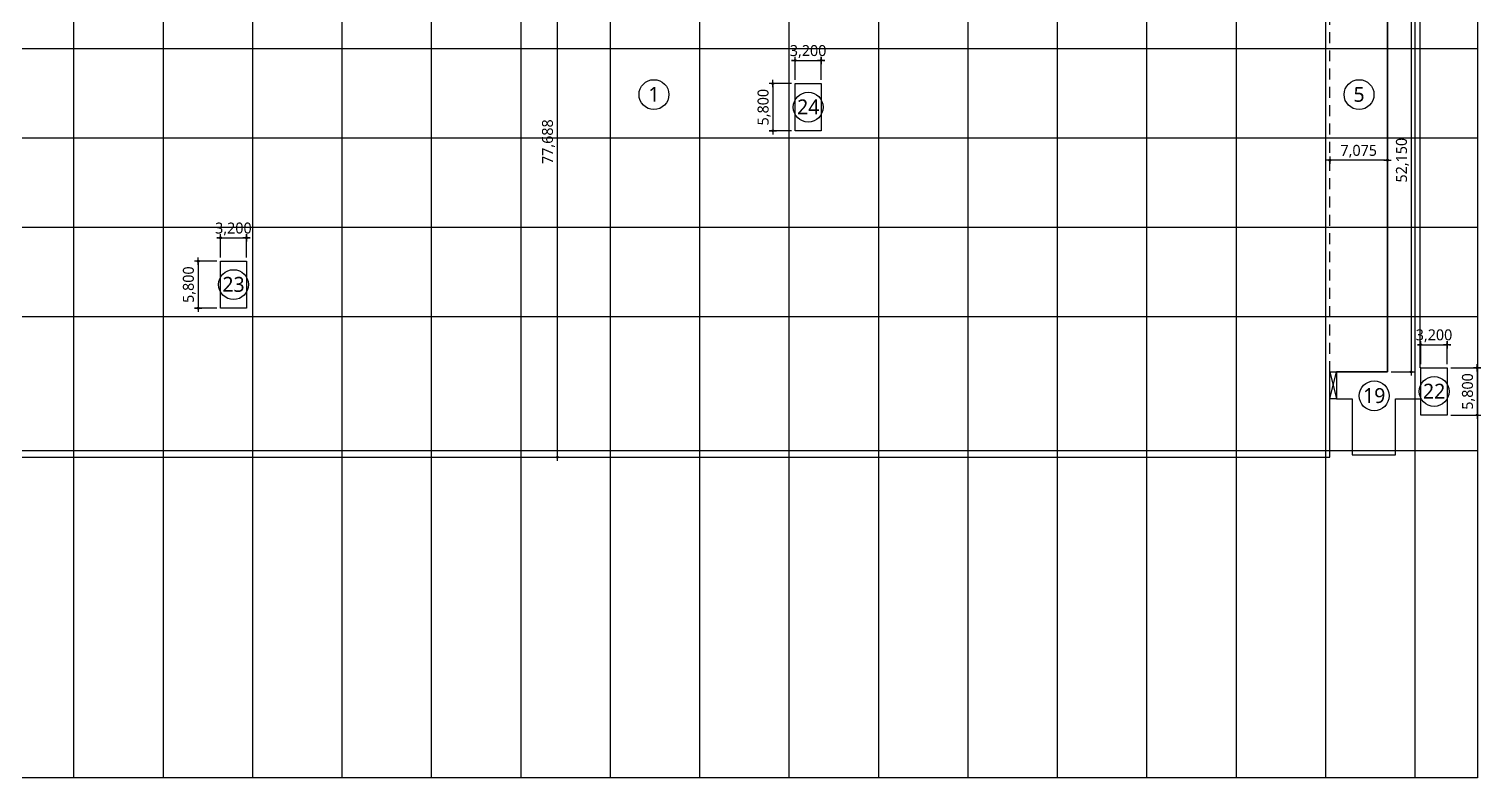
# Model space of a CAD drawing. Header units: millimetres. Extents: x 6000 to 1943854, y 3300 to 446500.
# Drawn here: x 1412926 to 1591542, y 202146 to 294358 of the extents above; entities that cross this region are included whole.
import ezdxf
from ezdxf.enums import TextEntityAlignment as Align

# ---------------------------------------------------------------- set-up
doc = ezdxf.new("R2010")
doc.units = ezdxf.units.MM
for name, pattern in [('-HID', [2.5, 1.5, -1]), ('CEN', [62, 60, -1, 0, -1]), ('HID', [2.5, 1.5, -1])]:
    doc.linetypes.add(name, pattern=pattern)
doc.layers.get('DEFPOINTS').update_dxf_attribs({"color": 171})
for name, color, linetype in [('AREA 99 - 건축면적', 60, 'Continuous'), ('AREA-빼는 면적', 7, 'Continuous'), ('AREABOUNDARY_H', 4, 'HID'), ('AREALINE', 1, 'Continuous'), ('AREATEXT', 7, 'Continuous'), ('CEN(ST)', 12, 'CEN'), ('dim0', 7, 'Continuous')]:
    doc.layers.add(name, color=color, linetype=linetype)
doc.styles.add('나눔고딕 Se', font='NanumGothic.ttf')
doc.styles.add('나눔바른고딕', font='NanumBarunGothic.ttf')
doc.dimstyles.new('A1-100', dxfattribs={"dimtxt": 3, "dimasz": 1, "dimexe": 2, "dimexo": 2, "dimgap": 1, "dimtad": 1, "dimdec": 0, "dimzin": 12, "dimdsep": 46, "dimlunit": 6, "dimtxsty": '나눔고딕 Se', "dimblk1": 'DIMDOT', "dimblk2": 'DIMDOT', "dimsah": 1, "dimcen": -1, "dimdle": 2, "dimclrd": 256, "dimclre": 256, "dimclrt": 3, "dimadec": 0, "dimazin": 0, "dimtfac": 1, "dimtdec": 0, "dimtix": 1, "dimtmove": 2, "dimatfit": 3, "dimldrblk": 'DIMDOT', "dimfxl": 1, "dimtvp": 1, "dimtolj": 1, "dimtzin": 12, "dimlwd": -1, "dimlwe": -1, "dimarcsym": 0})

# ---------------------------------------------------------------- blocks, each defined once
blk = doc.blocks.new('A$C1fae6940')
at = {"layer": 'CEN(ST)', "ltscale": 0.5}
for points in [[(1095315.5, 587381.8), (1095315.5, 405238.9)], [(1106315.5, 587381.8), (1106315.5, 405238.9)], [(1117315.5, 587381.8), (1117315.5, 405238.9)], [(1128315.5, 587381.8), (1128315.5, 405238.9)], [(1139315.5, 587381.8), (1139315.5, 405238.9)], [(1150315.5, 587381.8), (1150315.5, 405238.9)], [(1161315.5, 587381.8), (1161315.5, 405238.9)], [(1172315.5, 587381.8), (1172315.5, 405238.9)], [(1183315.5, 587381.8), (1183315.5, 405238.9)], [(1194315.5, 587381.8), (1194315.5, 405238.9)], [(1205315.5, 587381.8), (1205315.5, 405238.9)], [(1216315.5, 587381.8), (1216315.5, 405238.9)], [(1227315.5, 587381.8), (1227315.5, 405238.9)], [(1238315.5, 587381.8), (1238315.5, 405238.9)], [(1249315.5, 587381.8), (1249315.5, 405238.9)], [(1260315.5, 587381.8), (1260315.5, 405238.9)], [(1268025.4, 495026.4), (1029097.9, 495026.4)], [(1268025.4, 484026.4), (1029097.9, 484026.4)], [(1268025.4, 473026.4), (1029097.9, 473026.4)], [(1268025.4, 462026.4), (1029097.9, 462026.4)], [(1268025.4, 445526.4), (1029097.9, 445526.4)]]:
    blk.add_lwpolyline(points, dxfattribs=at)
at = {"layer": 'DEFPOINTS'}
blk.add_lwpolyline([(1268025.4, 405238.9), (1029097.9, 405238.9), (1029097.9, 587381.8), (1268025.4, 587381.8)], close=True, dxfattribs=at)
blk = doc.blocks.new('dmlgmkfhgfhhjjkjk')
at = {"layer": 'AREA 99 - 건축면적', "color": 2}
blk.add_lwpolyline([(1580040, 304284), (1580040, 252134), (1573765, 252134), (1573765, 248834), (1575715, 248834), (1575715, 241934), (1581015, 241934), (1581015, 248834), (1584165, 248834), (1584165, 252634), (1584052, 252634), (1584052, 331184)], dxfattribs=at)
for points in [[(1444365, 320471), (1444365, 320584), (1441165, 320584), (1441165, 320471), (1419115, 320471), (1419115, 319334), (1406777, 319334), (1406777, 241646), (1572965, 241646), (1572965, 252134), (1580040, 252134), (1580040, 304284), (1574290, 304284), (1574290, 310884), (1580040, 310884), (1580040, 319334), (1571715, 319334), (1571715, 320471)], [(1507165, 287634), (1510365, 287634), (1510365, 281834), (1507165, 281834)], [(1439665, 259984), (1436465, 259984), (1436465, 265784), (1439665, 265784)], [(1587365, 246834), (1584165, 246834), (1584165, 252634), (1587365, 252634)]]:
    blk.add_lwpolyline(points, close=True, dxfattribs=at)
blk = doc.blocks.new('DIMDOT')
at = {"linetype": 'Continuous'}
for p, q in [((-2, 0), (2, 0)), ((0, -2), (0, 2))]:
    blk.add_line(p, q, dxfattribs=at)
for radius in [0.5, 0.25]:
    blk.add_circle((0, 0), radius, dxfattribs=at)
blk = doc.blocks.new('*D43')
at = {"layer": 'DEFPOINTS', "color": 0, "transparency": 16777216}
for p in [(1439665, 268644), (1436465, 265784), (1439665, 265784)]:
    blk.add_point(p, dxfattribs=at)
at = {"layer": 'dim0', "transparency": 16777216}
for p, q in [((1436240, 268644), (1436015, 268644)), ((1436465, 266234), (1436465, 269094)), ((1436465, 268644), (1439665, 268644)), ((1439665, 266234), (1439665, 269094)), ((1439890, 268644), (1440115, 268644))]:
    blk.add_line(p, q, dxfattribs=at)
at = {"layer": 'dim0', "transparency": 16777216, "xscale": 225, "yscale": 225, "zscale": 225}
blk.add_blockref('DIMDOT', (1436465, 268644), dxfattribs=at)
at = {"layer": 'dim0', "transparency": 16777216, "xscale": 225, "yscale": 225, "zscale": 225, "rotation": 180}
blk.add_blockref('DIMDOT', (1439665, 268644), dxfattribs=at)
at = {"layer": 'dim0', "color": 3, "transparency": 16777216, "insert": (1438065, 269734), "char_height": 1350, "attachment_point": 5, "style": '나눔고딕 Se'}
blk.add_mtext('\\A1;3,200', dxfattribs=at)
blk = doc.blocks.new('*D44')
at = {"layer": 'DEFPOINTS', "color": 0, "transparency": 16777216}
for p in [(1436465, 265784), (1433738, 259984), (1436465, 259984)]:
    blk.add_point(p, dxfattribs=at)
at = {"layer": 'dim0', "transparency": 16777216}
for p, q in [((1436015, 265784), (1433288, 265784)), ((1433738, 265559), (1433738, 260209)), ((1436015, 259984), (1433288, 259984))]:
    blk.add_line(p, q, dxfattribs=at)
at = {"layer": 'dim0', "transparency": 16777216, "xscale": 225, "yscale": 225, "zscale": 225}
for p, rotation in [((1433738, 265784), 90), ((1433738, 259984), 270)]:
    blk.add_blockref('DIMDOT', p, dxfattribs=dict(at, rotation=rotation))
at = {"layer": 'dim0', "color": 3, "transparency": 16777216, "insert": (1432647, 262884), "char_height": 1350, "attachment_point": 5, "rotation": 90, "style": '나눔고딕 Se'}
blk.add_mtext('\\A1;5,800', dxfattribs=at)
blk = doc.blocks.new('*D46')
at = {"layer": 'DEFPOINTS', "color": 0, "transparency": 16777216}
for p in [(1477915, 319334), (1477915, 241646), (1477915, 241646)]:
    blk.add_point(p, dxfattribs=at)
at = {"layer": 'dim0', "transparency": 16777216}
blk.add_line((1477915, 319109), (1477915, 241871), dxfattribs=at)
at = {"layer": 'dim0', "transparency": 16777216, "xscale": 225, "yscale": 225, "zscale": 225}
for p, rotation in [((1477915, 319334), 90), ((1477915, 241646), 270)]:
    blk.add_blockref('DIMDOT', p, dxfattribs=dict(at, rotation=rotation))
at = {"layer": 'dim0', "color": 3, "transparency": 16777216, "insert": (1476825, 280490), "char_height": 1350, "attachment_point": 5, "rotation": 90, "style": '나눔고딕 Se'}
blk.add_mtext('\\A1;77,688', dxfattribs=at)
blk = doc.blocks.new('*D47')
at = {"layer": 'DEFPOINTS', "color": 0, "transparency": 16777216}
for p in [(1510365, 290494), (1507165, 287634), (1510365, 287634)]:
    blk.add_point(p, dxfattribs=at)
at = {"layer": 'dim0', "transparency": 16777216}
for p, q in [((1506940, 290494), (1506715, 290494)), ((1507165, 288084), (1507165, 290944)), ((1507165, 290494), (1510365, 290494)), ((1510365, 288084), (1510365, 290944)), ((1510590, 290494), (1510815, 290494))]:
    blk.add_line(p, q, dxfattribs=at)
at = {"layer": 'dim0', "transparency": 16777216, "xscale": 225, "yscale": 225, "zscale": 225}
blk.add_blockref('DIMDOT', (1507165, 290494), dxfattribs=at)
at = {"layer": 'dim0', "transparency": 16777216, "xscale": 225, "yscale": 225, "zscale": 225, "rotation": 180}
blk.add_blockref('DIMDOT', (1510365, 290494), dxfattribs=at)
at = {"layer": 'dim0', "color": 3, "transparency": 16777216, "insert": (1508765, 291584), "char_height": 1350, "attachment_point": 5, "style": '나눔고딕 Se'}
blk.add_mtext('\\A1;3,200', dxfattribs=at)
blk = doc.blocks.new('*D48')
at = {"layer": 'DEFPOINTS', "color": 0, "transparency": 16777216}
for p in [(1507165, 287634), (1504438, 281834), (1507165, 281834)]:
    blk.add_point(p, dxfattribs=at)
at = {"layer": 'dim0', "transparency": 16777216}
for p, q in [((1506715, 287634), (1503988, 287634)), ((1504438, 287409), (1504438, 282059)), ((1506715, 281834), (1503988, 281834))]:
    blk.add_line(p, q, dxfattribs=at)
at = {"layer": 'dim0', "transparency": 16777216, "xscale": 225, "yscale": 225, "zscale": 225}
for p, rotation in [((1504438, 287634), 90), ((1504438, 281834), 270)]:
    blk.add_blockref('DIMDOT', p, dxfattribs=dict(at, rotation=rotation))
at = {"layer": 'dim0', "color": 3, "transparency": 16777216, "insert": (1503347, 284734), "char_height": 1350, "attachment_point": 5, "rotation": 90, "style": '나눔고딕 Se'}
blk.add_mtext('\\A1;5,800', dxfattribs=at)
blk = doc.blocks.new('*D51')
at = {"layer": 'DEFPOINTS', "color": 0, "transparency": 16777216}
for p in [(1587365, 255494), (1584165, 252634), (1587365, 252634)]:
    blk.add_point(p, dxfattribs=at)
at = {"layer": 'dim0', "transparency": 16777216}
for p, q in [((1583940, 255494), (1583715, 255494)), ((1584165, 253084), (1584165, 255944)), ((1584165, 255494), (1587365, 255494)), ((1587365, 253084), (1587365, 255944)), ((1587590, 255494), (1587815, 255494))]:
    blk.add_line(p, q, dxfattribs=at)
at = {"layer": 'dim0', "transparency": 16777216, "xscale": 225, "yscale": 225, "zscale": 225}
blk.add_blockref('DIMDOT', (1584165, 255494), dxfattribs=at)
at = {"layer": 'dim0', "transparency": 16777216, "xscale": 225, "yscale": 225, "zscale": 225, "rotation": 180}
blk.add_blockref('DIMDOT', (1587365, 255494), dxfattribs=at)
at = {"layer": 'dim0', "color": 3, "transparency": 16777216, "insert": (1585765, 256584), "char_height": 1350, "attachment_point": 5, "style": '나눔고딕 Se'}
blk.add_mtext('\\A1;3,200', dxfattribs=at)
blk = doc.blocks.new('*D52')
at = {"layer": 'DEFPOINTS', "color": 0, "transparency": 16777216}
for p in [(1587365, 252634), (1587365, 246834), (1591092, 246834)]:
    blk.add_point(p, dxfattribs=at)
at = {"layer": 'dim0', "transparency": 16777216}
for p, q in [((1587815, 252634), (1591542, 252634)), ((1591092, 252409), (1591092, 247059)), ((1587815, 246834), (1591542, 246834))]:
    blk.add_line(p, q, dxfattribs=at)
at = {"layer": 'dim0', "transparency": 16777216, "xscale": 225, "yscale": 225, "zscale": 225}
for p, rotation in [((1591092, 252634), 90), ((1591092, 246834), 270)]:
    blk.add_blockref('DIMDOT', p, dxfattribs=dict(at, rotation=rotation))
at = {"layer": 'dim0', "color": 3, "transparency": 16777216, "insert": (1590001, 249734), "char_height": 1350, "attachment_point": 5, "rotation": 90, "style": '나눔고딕 Se'}
blk.add_mtext('\\A1;5,800', dxfattribs=at)
blk = doc.blocks.new('*D70')
at = {"layer": 'DEFPOINTS', "color": 0, "transparency": 16777216}
for p in [(1580040, 304284), (1580040, 252134), (1582969, 252134)]:
    blk.add_point(p, dxfattribs=at)
at = {"layer": 'dim0', "transparency": 16777216}
for p, q in [((1580490, 304284), (1583419, 304284)), ((1582969, 304059), (1582969, 252359)), ((1580490, 252134), (1583419, 252134))]:
    blk.add_line(p, q, dxfattribs=at)
at = {"layer": 'dim0', "transparency": 16777216, "xscale": 225, "yscale": 225, "zscale": 225}
for p, rotation in [((1582969, 304284), 90), ((1582969, 252134), 270)]:
    blk.add_blockref('DIMDOT', p, dxfattribs=dict(at, rotation=rotation))
at = {"layer": 'dim0', "color": 3, "transparency": 16777216, "insert": (1581879, 278209), "char_height": 1350, "attachment_point": 5, "rotation": 90, "style": '나눔고딕 Se'}
blk.add_mtext('\\A1;52,150', dxfattribs=at)
blk = doc.blocks.new('*D71')
at = {"layer": 'DEFPOINTS', "color": 0, "transparency": 16777216}
for p in [(1572965, 278209), (1572965, 278209), (1580040, 278209)]:
    blk.add_point(p, dxfattribs=at)
at = {"layer": 'dim0', "transparency": 16777216}
blk.add_line((1579815, 278209), (1573190, 278209), dxfattribs=at)
at = {"layer": 'dim0', "transparency": 16777216, "xscale": 225, "yscale": 225, "zscale": 225, "rotation": 180}
blk.add_blockref('DIMDOT', (1572965, 278209), dxfattribs=at)
at = {"layer": 'dim0', "transparency": 16777216, "xscale": 225, "yscale": 225, "zscale": 225}
blk.add_blockref('DIMDOT', (1580040, 278209), dxfattribs=at)
at = {"layer": 'dim0', "color": 3, "transparency": 16777216, "insert": (1576502, 279297), "char_height": 1350, "attachment_point": 5, "style": '나눔고딕 Se'}
blk.add_mtext('\\A1;7,075', dxfattribs=at)
blk = doc.blocks.new('fdklgjmkfghhjkjk')
at = {"layer": 'dim0'}
for base, p1, p2, override, picture, middle in [((1477915.4297152, 241646.0077291), (1477915.4297151, 319333.5077291), (1477915.4297151, 241646.0077291), {"dimscale": 450, "dimtxt": 3, "dimasz": 0.5, "dimexe": 1, "dimexo": 1, "dimgap": 0.5, "dimdle": 1}, '*D46', (1476825.1936636, 280489.7577291)), ((1582969.2, 252133.5), (1580039.6, 304283.5), (1580039.6, 252133.5), {"dimscale": 450, "dimasz": 0.5, "dimexe": 1, "dimexo": 1, "dimgap": 0.5, "dimdle": 1}, '*D70', (1581879, 278208.5)), ((1504437.6, 281833.5), (1507164.6, 287633.5), (1507164.6, 281833.5), {"dimscale": 450, "dimasz": 0.5, "dimexe": 1, "dimexo": 1, "dimgap": 0.5, "dimdle": 1}, '*D48', (1503347.4, 284733.5)), ((1433737.6, 259983.5), (1436464.6, 265783.5), (1436464.6, 259983.5), {"dimscale": 450, "dimasz": 0.5, "dimexe": 1, "dimexo": 1, "dimgap": 0.5, "dimdle": 1}, '*D44', (1432647.4, 262883.5)), ((1591091.5, 246833.5), (1587364.6, 252633.5), (1587364.6, 246833.5), {"dimscale": 450, "dimasz": 0.5, "dimexe": 1, "dimexo": 1, "dimgap": 0.5, "dimdle": 1}, '*D52', (1590001.3, 249733.5))]:
    dim = blk.add_linear_dim(base=base, p1=p1, p2=p2, angle=90, dimstyle='A1-100', override=override, dxfattribs=at)
    dim.commit()
    dim.dimension.update_dxf_attribs({"geometry": picture, "text_midpoint": middle})
for base, p1, p2, picture, middle in [((1510364.6, 290494.1), (1507164.6, 287633.5), (1510364.6, 287633.5), '*D47', (1508764.6, 291584.4)), ((1572964.6, 278208.5), (1580039.6, 278208.5), (1572964.6, 278208.5), '*D71', (1576502.1, 279296.8)), ((1439664.6, 268644.1), (1436464.6, 265783.5), (1439664.6, 265783.5), '*D43', (1438064.6, 269734.4)), ((1587364.6, 255494.1), (1584164.6, 252633.5), (1587364.6, 252633.5), '*D51', (1585764.6, 256584.4))]:
    dim = blk.add_linear_dim(base=base, p1=p1, p2=p2, dimstyle='A1-100', override={"dimscale": 450, "dimasz": 0.5, "dimexe": 1, "dimexo": 1, "dimgap": 0.5, "dimdle": 1}, dxfattribs=at)
    dim.commit()
    dim.dimension.update_dxf_attribs({"geometry": picture, "text_midpoint": middle})

msp = doc.modelspace()

# ---------------------------------------------------------------- linework, layer by layer
at = {"layer": 'AREA-빼는 면적', "color": 3}
msp.add_lwpolyline([(1573764.6, 248833.5), (1572964.6, 248833.5), (1572964.6, 252133.5), (1573764.6, 252133.5)], close=True, dxfattribs=at)
at = {"layer": 'AREA-빼는 면적', "color": 1}
for points in [[(1572964.6, 252133.5), (1573764.6, 248833.5)], [(1572964.6, 248833.5), (1573764.6, 252133.5)]]:
    msp.add_lwpolyline(points, dxfattribs=at)
at = {"layer": 'AREABOUNDARY_H', "color": 4, "linetype": '-HID', "ltscale": 900}
msp.add_lwpolyline([(1572964.6, 252133.5), (1572964.6, 319333.5)], dxfattribs=at)
at = {"layer": 'AREALINE'}
for centre in [(1489803.1, 286284.6), (1576544.7, 286284.6), (1508781.9, 284738.8), (1438081.9, 262888.8), (1578408, 249200), (1585781.9, 249738.8)]:
    msp.add_circle(centre, 1837.5, dxfattribs=at)

# ---------------------------------------------------------------- block references
for name, p in [('A$C1fae6940', (323099, -203092.9)), ('dmlgmkfhgfhhjjkjk', (0, 0)), ('fdklgjmkfghhjkjk', (0, 0))]:
    msp.add_blockref(name, p)

# ---------------------------------------------------------------- texts
at = {"layer": 'AREATEXT', "style": '나눔바른고딕'}
for s, p in [('1', (1489803.1, 286317.4)), ('5', (1576544.7, 286317.4)), ('24', (1508781.9, 284771.6)), ('23', (1438081.9, 262921.6)), ('19', (1578408, 249232.8)), ('22', (1585781.9, 249771.6))]:
    msp.add_text(s, height=1837.5, dxfattribs=at).set_placement(p, align=Align.MIDDLE_CENTER)

doc.saveas('drawing.dxf')
